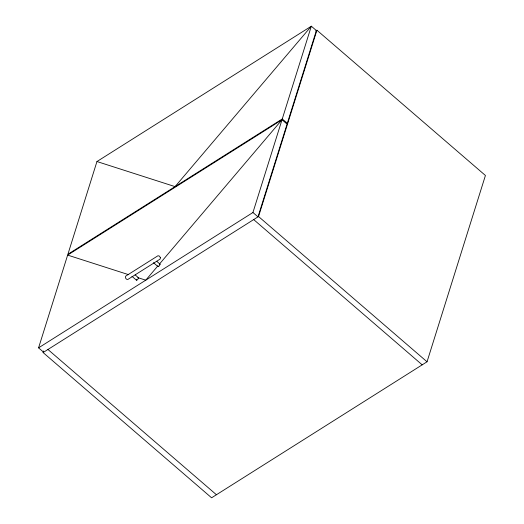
<?xml version="1.0" encoding="UTF-8"?>
<svg xmlns="http://www.w3.org/2000/svg" width="524" height="524" viewBox="0 0 524 524"><rect width="100%" height="100%" fill="white"/><g stroke="black" fill="none" stroke-linecap="round" stroke-linejoin="round"><path stroke-width="0.79" d="M136.437 279.587L136.456 280.196L137.373 279.895L138.605 277.897L135.153 274.858M157.979 265.989L157.999 266.592L158.916 266.29L160.148 264.293L156.696 261.253M43.63 352.207L38.573 347.844L67.642 255.09L282.01 119.754L287.067 124.109L257.998 216.864L252.941 212.508L282.01 119.754L159.493 264.011M96.96 161.536L175.075 186.623L311.328 26.2L96.96 161.536L67.891 254.291L282.259 118.955L311.328 26.2L316.385 30.556L287.316 123.31L282.259 118.955M315.71 30.982L316.922 30.215L485.427 175.475L427.04 361.783L211.591 497.8L43.092 352.547L43.577 350.988M43.092 352.547L258.535 216.523L316.922 30.215M157.907 265.878L145.757 280.176L138.022 277.694M38.573 347.844L252.941 212.508M159.643 264.175L160.069 264.162M138.094 277.779L138.519 277.766M67.642 255.09L128.74 274.714M258.535 216.523L427.04 361.783M253.688 219.589L422.193 364.842M153.493 262.707L157.999 266.592M131.95 276.312L136.456 280.196M47.939 349.482L216.438 494.741M160.442 257.782L159.466 256.112L157.999 255.732L125.852 276.024C124.522 277.176 126.238 279.94 127.863 279.449L160.003 259.164L160.449 257.788"/></g></svg>
